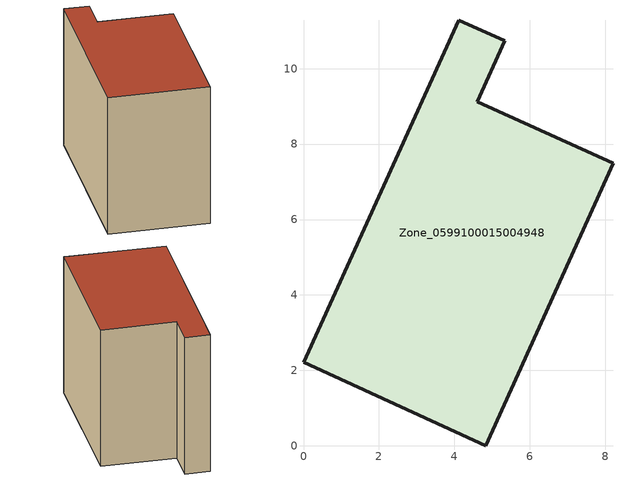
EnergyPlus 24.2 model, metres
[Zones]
Zone_0599100015004948
 floor ground (C_G): 0,2.21 4.12,11.28 5.33,10.74 4.6,9.13 8.21,7.49 4.83,0 z0.93
 wall outside (C_F): 4.6,9.13 5.33,10.74 4.12,11.28 0,2.21 4.83,0 8.21,7.49 4.6,9.13 z0.93:8.74
 roof outside (C_R): 4.83,0 8.21,7.49 4.6,9.13 5.33,10.74 4.12,11.28 0,2.21 z8.74
[BUILDING]
Pand.0599100015004948: North Axis=0; Terrain=City; Loads Convergence Tolerance Value=0.04; Temperature Convergence Tolerance Value=0.4; Solar Distribution=FullExterior; Maximum Number of Warmup Days=25; Minimum Number of Warmup Days=1
[Site:Location]
Rotterdam.The.Hague.AP_ZH_NLD Design_Conditions: Latitude=51.96; Longitude=4.45; Time Zone=1; Elevation=-4.5
[SITE:GROUNDTEMPERATURE:BUILDINGSURFACE]
18, 18, 18, 18, 18, 18, 18, 18, 18, 18, 18, 18
[MATERIAL] Thermal Absorptance=0.9; Solar Absorptance=0.7; Visible Absorptance=0.7
Name | Roughness | Thickness | Conductivity | Density | Specific Heat
G.TI.1965-1974 | MediumSmooth | 0.15 | 0.882353 | 540 | 1210
F.TI.1965-1974 | Rough | 0.3 | 0.697674 | 1920 | 840
R.TI.1965-1974 | MediumRough | 0.2 | 0.232558 | 1500 | 1000
[CONSTRUCTION]
C_G: G.TI.1965-1974
C_F: F.TI.1965-1974
C_R: R.TI.1965-1974
[ZONE]
Zone_0599100015004948: Type=1; Multiplier=1; Ceiling Height=Autocalculate; Volume=Autocalculate; Floor Area=autocalculate; Part of Total Floor Area=Yes
[ZONEINFILTRATION:DESIGNFLOWRATE]
Infil_Zone_0599100015004948: Zone or ZoneList or Space or SpaceList=Zone_0599100015004948; Schedule=AlwaysOn; Design Flow Rate Calculation Method=Flow/Area; Flow Rate per Floor Area=0.003; Constant Term Coefficient=1; Temperature Term Coefficient=0; Velocity Term Coefficient=0; Velocity Squared Term Coefficient=0
[HVACTEMPLATE:ZONE:IDEALLOADSAIRSYSTEM]
Zone_0599100015004948: Maximum Heating Supply Air Temperature=50; Minimum Cooling Supply Air Temperature=13; Maximum Heating Supply Air Humidity Ratio=0.0156; Minimum Cooling Supply Air Humidity Ratio=0.0077; Heating Limit=NoLimit; Cooling Limit=NoLimit; Dehumidification Control Type=ConstantSensibleHeatRatio; Cooling Sensible Heat Ratio=0.7; Dehumidification Setpoint=60; Humidification Control Type=None; Humidification Setpoint=30; Outdoor Air Method=None; Outdoor Air Flow Rate per Person=0.00944; Outdoor Air Flow Rate per Zone Floor Area=0; Outdoor Air Flow Rate per Zone=0; Demand Controlled Ventilation Type=None; Outdoor Air Economizer Type=NoEconomizer; Heat Recovery Type=None; Sensible Heat Recovery Effectiveness=0.7; Latent Heat Recovery Effectiveness=0.65
[ZONECONTROL:THERMOSTAT]
ThermostatControl_Zone_0599100015004948: Zone or ZoneList=Zone_0599100015004948; Control Type Schedule=DualSetpointControlType; Control 1=Thermostat_Zone_0599100015004948; Temperature Difference Between Cutout And Setpoint=0
[THERMOSTATSETPOINT:DUALSETPOINT]
Thermostat_Zone_0599100015004948: Heating Setpoint Temperature Schedule=HeatingSetpoint_Zone_0599100015004948; Cooling Setpoint Temperature Schedule=CoolingSetpoint_Zone_0599100015004948
[SCHEDULE:COMPACT]
HeatingSetpoint_Zone_0599100015004948: Through: 12/31, For: AllDays, Until: 24:00, 21
CoolingSetpoint_Zone_0599100015004948: Through: 12/31, For: AllDays, Until: 24:00, 24
DualSetpointControlType: Through: 12/31, For: AllDays, Until: 24:00, 4
AlwaysOn: Through: 12/31, For: AllDays, Until: 24:00, 1
